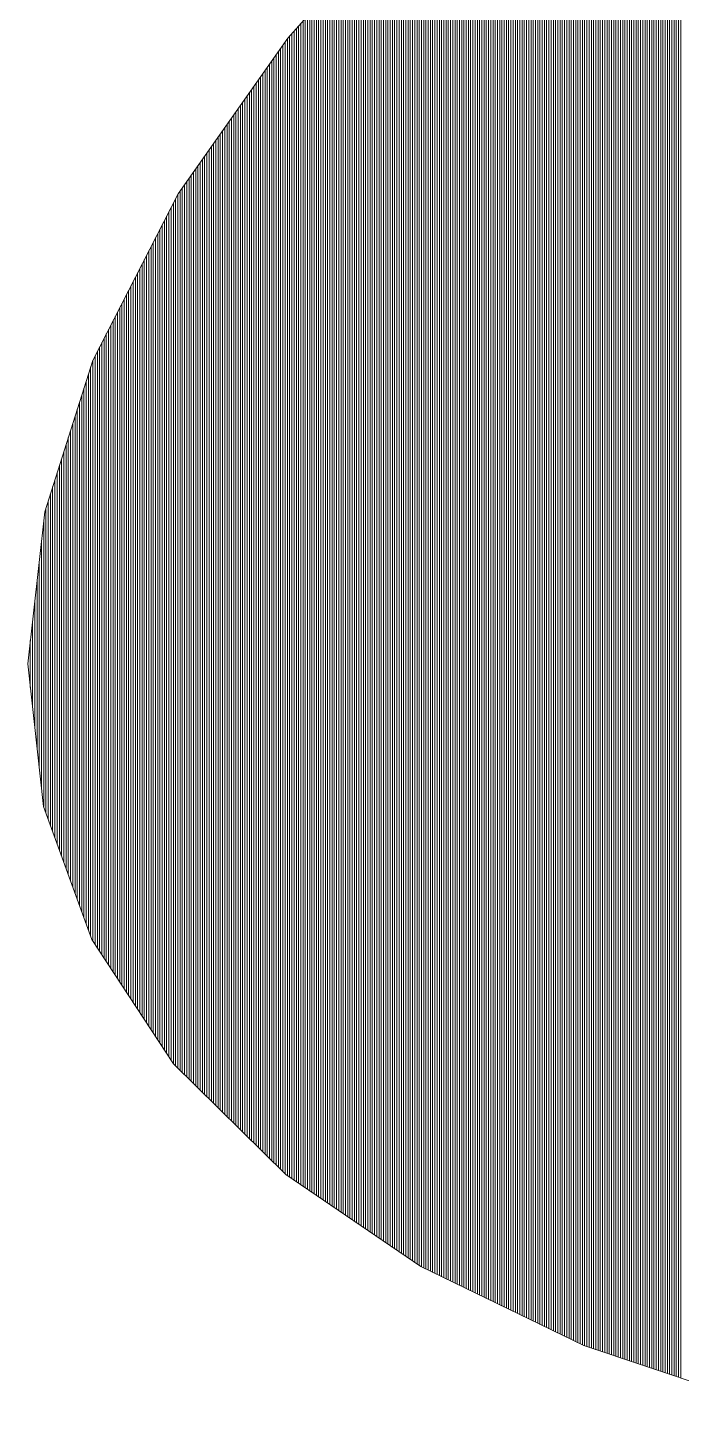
# Model space of a CAD drawing. Header units: millimetres. Extents: x 2 to 846, y 5 to 599.
# Drawn here: x 722.137 to 723.671, y 70.27 to 73.518 of the extents above; entities that cross this region are included whole.
import ezdxf

# ---------------------------------------------------------------- set-up
doc = ezdxf.new("R2010")
doc.units = ezdxf.units.MM
doc.linetypes.add('XKITLINE00', pattern=[0])
doc.layers.add('Outro tipo de objeto', color=7, linetype='Continuous', lineweight=0)

msp = doc.modelspace()

# ---------------------------------------------------------------- linework, layer by layer
at = {"layer": 'Outro tipo de objeto', "color": 1, "linetype": 'XKITLINE00', "lineweight": 0}
for p, q in [((723.6543, 70.3551), (723.6543, 74.3691)), ((723.6595, 70.3533), (723.6595, 74.3732)), ((723.6648, 70.3516), (723.6648, 74.3773)), ((723.67, 70.3498), (723.67, 74.3814)), ((723.6123, 70.3691), (723.6123, 74.3363)), ((723.6176, 70.3674), (723.6176, 74.3404)), ((723.6228, 70.3656), (723.6228, 74.3445)), ((723.628, 70.3638), (723.628, 74.3486)), ((723.6333, 70.3621), (723.6333, 74.3527)), ((723.6385, 70.3603), (723.6385, 74.3568)), ((723.6438, 70.3586), (723.6438, 74.3609)), ((723.649, 70.3568), (723.649, 74.365)), ((723.5703, 70.3832), (723.5703, 74.3034)), ((723.5756, 70.3814), (723.5756, 74.3075)), ((723.5808, 70.3797), (723.5808, 74.3116)), ((723.5861, 70.3779), (723.5861, 74.3157)), ((723.5913, 70.3761), (723.5913, 74.3199)), ((723.5966, 70.3744), (723.5966, 74.324)), ((723.6018, 70.3726), (723.6018, 74.3281)), ((723.6071, 70.3709), (723.6071, 74.3322)), ((723.5284, 70.3972), (723.5284, 74.2706)), ((723.5336, 70.3955), (723.5336, 74.2747)), ((723.5388, 70.3937), (723.5388, 74.2788)), ((723.5441, 70.3919), (723.5441, 74.2829)), ((723.5493, 70.3902), (723.5493, 74.287)), ((723.5546, 70.3884), (723.5546, 74.2911)), ((723.5598, 70.3867), (723.5598, 74.2952)), ((723.5651, 70.3849), (723.5651, 74.2993)), ((723.4864, 70.4113), (723.4864, 74.2377)), ((723.4916, 70.4095), (723.4916, 74.2418)), ((723.4969, 70.4078), (723.4969, 74.2459)), ((723.5021, 70.406), (723.5021, 74.25)), ((723.5074, 70.4042), (723.5074, 74.2542)), ((723.5126, 70.4025), (723.5126, 74.2583)), ((723.5179, 70.4007), (723.5179, 74.2624)), ((723.5231, 70.399), (723.5231, 74.2665)), ((723.4444, 70.4253), (723.4444, 74.2046)), ((723.4496, 70.4236), (723.4496, 74.209)), ((723.4549, 70.4218), (723.4549, 74.2131)), ((723.4601, 70.42), (723.4601, 74.2172)), ((723.4654, 70.4183), (723.4654, 74.2213)), ((723.4706, 70.4165), (723.4706, 74.2254)), ((723.4759, 70.4148), (723.4759, 74.2295)), ((723.4811, 70.413), (723.4811, 74.2336)), ((723.4129, 70.4403), (723.4129, 74.1754)), ((723.4182, 70.4377), (723.4182, 74.1803)), ((723.4234, 70.4352), (723.4234, 74.1852)), ((723.4287, 70.4326), (723.4287, 74.19)), ((723.4339, 70.4301), (723.4339, 74.1949)), ((723.4392, 70.4275), (723.4392, 74.1998)), ((723.3762, 70.4581), (723.3762, 74.1413)), ((723.3814, 70.4555), (723.3814, 74.1462)), ((723.3867, 70.453), (723.3867, 74.1511)), ((723.3919, 70.4504), (723.3919, 74.1559)), ((723.3972, 70.4479), (723.3972, 74.1608)), ((723.4024, 70.4453), (723.4024, 74.1657)), ((723.4077, 70.4428), (723.4077, 74.1705)), ((723.3395, 70.4759), (723.3395, 74.1072)), ((723.3447, 70.4733), (723.3447, 74.1121)), ((723.35, 70.4708), (723.35, 74.117)), ((723.3552, 70.4682), (723.3552, 74.1218)), ((723.3605, 70.4657), (723.3605, 74.1267)), ((723.3657, 70.4631), (723.3657, 74.1316)), ((723.3709, 70.4606), (723.3709, 74.1364)), ((723.308, 70.4911), (723.308, 74.078)), ((723.3132, 70.4886), (723.3132, 74.0829)), ((723.3185, 70.486), (723.3185, 74.0877)), ((723.3237, 70.4835), (723.3237, 74.0926)), ((723.329, 70.4809), (723.329, 74.0975)), ((723.3342, 70.4784), (723.3342, 74.1023)), ((723.2713, 70.5089), (723.2713, 74.0439)), ((723.2765, 70.5064), (723.2765, 74.0488)), ((723.2817, 70.5038), (723.2817, 74.0536)), ((723.287, 70.5013), (723.287, 74.0585)), ((723.2922, 70.4987), (723.2922, 74.0634)), ((723.2975, 70.4962), (723.2975, 74.0682)), ((723.3027, 70.4937), (723.3027, 74.0731)), ((723.2345, 70.5267), (723.2345, 74.0098)), ((723.2398, 70.5242), (723.2398, 74.0147)), ((723.245, 70.5216), (723.245, 74.0195)), ((723.2503, 70.5191), (723.2503, 74.0244)), ((723.2555, 70.5165), (723.2555, 74.0293)), ((723.2608, 70.514), (723.2608, 74.0342)), ((723.266, 70.5115), (723.266, 74.039)), ((723.203, 70.542), (723.203, 73.9806)), ((723.2083, 70.5394), (723.2083, 73.9854)), ((723.2135, 70.5369), (723.2135, 73.9903)), ((723.2188, 70.5343), (723.2188, 73.9952)), ((723.224, 70.5318), (723.224, 74.0001)), ((723.2293, 70.5293), (723.2293, 74.0049)), ((723.1663, 70.5598), (723.1663, 73.9465)), ((723.1716, 70.5572), (723.1716, 73.9513)), ((723.1768, 70.5547), (723.1768, 73.9562)), ((723.1821, 70.5521), (723.1821, 73.9611)), ((723.1873, 70.5496), (723.1873, 73.966)), ((723.1926, 70.5471), (723.1926, 73.9708)), ((723.1978, 70.5445), (723.1978, 73.9757)), ((723.1296, 70.5776), (723.1296, 73.9124)), ((723.1348, 70.575), (723.1348, 73.9172)), ((723.1401, 70.5725), (723.1401, 73.9221)), ((723.1453, 70.5699), (723.1453, 73.927)), ((723.1506, 70.5674), (723.1506, 73.9319)), ((723.1558, 70.5649), (723.1558, 73.9367)), ((723.1611, 70.5623), (723.1611, 73.9416)), ((723.0981, 70.5928), (723.0981, 73.8832)), ((723.1034, 70.5903), (723.1034, 73.888)), ((723.1086, 70.5877), (723.1086, 73.8929)), ((723.1138, 70.5852), (723.1138, 73.8978)), ((723.1191, 70.5826), (723.1191, 73.9026)), ((723.1243, 70.5801), (723.1243, 73.9075)), ((722.7477, 73.4939), (723.075, 73.8617)), ((723.0666, 70.6081), (723.0666, 73.8523)), ((723.0719, 70.6055), (723.0719, 73.8582)), ((723.0771, 70.603), (723.0771, 73.8637)), ((723.0824, 70.6004), (723.0824, 73.8685)), ((723.0876, 70.5979), (723.0876, 73.8734)), ((723.0929, 70.5954), (723.0929, 73.8783)), ((723.0351, 70.6282), (723.0351, 73.8169)), ((723.0404, 70.6246), (723.0404, 73.8228)), ((723.0456, 70.6211), (723.0456, 73.8287)), ((723.0509, 70.6175), (723.0509, 73.8346)), ((723.0561, 70.6139), (723.0561, 73.8405)), ((723.0614, 70.6106), (723.0614, 73.8464)), ((723.0089, 70.6461), (723.0089, 73.7874)), ((723.0142, 70.6426), (723.0142, 73.7933)), ((723.0194, 70.639), (723.0194, 73.7992)), ((723.0246, 70.6354), (723.0246, 73.8051)), ((723.0299, 70.6318), (723.0299, 73.811)), ((722.9774, 70.6676), (722.9774, 73.7521)), ((722.9827, 70.664), (722.9827, 73.758)), ((722.9879, 70.6605), (722.9879, 73.7639)), ((722.9932, 70.6569), (722.9932, 73.7697)), ((722.9984, 70.6533), (722.9984, 73.7756)), ((723.0037, 70.6497), (723.0037, 73.7815)), ((722.9459, 70.6891), (722.9459, 73.7167)), ((722.9512, 70.6855), (722.9512, 73.7226)), ((722.9564, 70.6819), (722.9564, 73.7285)), ((722.9617, 70.6784), (722.9617, 73.7344)), ((722.9669, 70.6748), (722.9669, 73.7403)), ((722.9722, 70.6712), (722.9722, 73.7462)), ((722.9197, 70.707), (722.9197, 73.6872)), ((722.925, 70.7034), (722.925, 73.6931)), ((722.9302, 70.6998), (722.9302, 73.699)), ((722.9355, 70.6963), (722.9355, 73.7049)), ((722.9407, 70.6927), (722.9407, 73.7108)), ((722.8882, 70.7285), (722.8882, 73.6518)), ((722.8935, 70.7249), (722.8935, 73.6577)), ((722.8987, 70.7213), (722.8987, 73.6636)), ((722.904, 70.7177), (722.904, 73.6695)), ((722.9092, 70.7142), (722.9092, 73.6754)), ((722.9145, 70.7106), (722.9145, 73.6813)), ((722.862, 70.7464), (722.862, 73.6224)), ((722.8672, 70.7428), (722.8672, 73.6283)), ((722.8725, 70.7392), (722.8725, 73.6342)), ((722.8777, 70.7356), (722.8777, 73.64)), ((722.883, 70.7321), (722.883, 73.6459)), ((722.8305, 70.7679), (722.8305, 73.587)), ((722.8358, 70.7643), (722.8358, 73.5929)), ((722.841, 70.7607), (722.841, 73.5988)), ((722.8463, 70.7571), (722.8463, 73.6047)), ((722.8515, 70.7535), (722.8515, 73.6106)), ((722.8567, 70.75), (722.8567, 73.6165)), ((722.8043, 70.7858), (722.8043, 73.5575)), ((722.8095, 70.7822), (722.8095, 73.5634)), ((722.8148, 70.7786), (722.8148, 73.5693)), ((722.82, 70.775), (722.82, 73.5752)), ((722.8253, 70.7714), (722.8253, 73.5811)), ((722.7728, 70.8073), (722.7728, 73.5221)), ((722.778, 70.8037), (722.778, 73.528)), ((722.7833, 70.8001), (722.7833, 73.5339)), ((722.7885, 70.7965), (722.7885, 73.5398)), ((722.7938, 70.7929), (722.7938, 73.5457)), ((722.799, 70.7894), (722.799, 73.5516)), ((722.4901, 73.1282), (722.7477, 73.4939)), ((722.7466, 70.8252), (722.7466, 73.4923)), ((722.7518, 70.8216), (722.7518, 73.4986)), ((722.7571, 70.818), (722.7571, 73.5044)), ((722.7623, 70.8144), (722.7623, 73.5103)), ((722.7676, 70.8108), (722.7676, 73.5162)), ((722.7256, 70.8448), (722.7256, 73.4625)), ((722.7308, 70.8396), (722.7308, 73.47)), ((722.7361, 70.8345), (722.7361, 73.4774)), ((722.7413, 70.8293), (722.7413, 73.4849)), ((722.6993, 70.8706), (722.6993, 73.4253)), ((722.6993, 73.4253), (722.6993, 73.4253)), ((722.7046, 70.8654), (722.7046, 73.4327)), ((722.7098, 70.8603), (722.7098, 73.4402)), ((722.7151, 70.8551), (722.7151, 73.4476)), ((722.7203, 70.8499), (722.7203, 73.4551)), ((722.6784, 70.8912), (722.6784, 73.3955)), ((722.6784, 73.3955), (722.6784, 73.3955)), ((722.6836, 70.8861), (722.6836, 73.403)), ((722.6888, 70.8809), (722.6888, 73.4104)), ((722.6941, 70.8757), (722.6941, 73.4178)), ((722.6574, 70.9119), (722.6574, 73.3657)), ((722.6626, 70.9067), (722.6626, 73.3732)), ((722.6679, 70.9016), (722.6679, 73.3806)), ((722.6731, 70.8964), (722.6731, 73.3881)), ((722.6311, 70.9377), (722.6311, 73.3285)), ((722.6311, 73.3285), (722.6311, 73.3285)), ((722.6364, 70.9325), (722.6364, 73.3359)), ((722.6416, 70.9274), (722.6416, 73.3434)), ((722.6469, 70.9222), (722.6469, 73.3508)), ((722.6521, 70.917), (722.6521, 73.3583)), ((722.6101, 70.9583), (722.6101, 73.2987)), ((722.6154, 70.9532), (722.6154, 73.3061)), ((722.6206, 70.948), (722.6206, 73.3136)), ((722.6259, 70.9428), (722.6259, 73.321)), ((722.5892, 70.979), (722.5892, 73.2689)), ((722.5944, 70.9738), (722.5944, 73.2763)), ((722.5996, 70.9686), (722.5996, 73.2838)), ((722.6049, 70.9635), (722.6049, 73.2912)), ((722.5629, 71.0048), (722.5629, 73.2316)), ((722.5682, 70.9996), (722.5682, 73.2391)), ((722.5734, 70.9944), (722.5734, 73.2465)), ((722.5787, 70.9893), (722.5787, 73.254)), ((722.5839, 70.9841), (722.5839, 73.2614)), ((722.5419, 71.0254), (722.5419, 73.2019)), ((722.5472, 71.0202), (722.5472, 73.2093)), ((722.5524, 71.0151), (722.5524, 73.2168)), ((722.5524, 73.2168), (722.5524, 73.2168)), ((722.5577, 71.0099), (722.5577, 73.2242)), ((722.5157, 71.0512), (722.5157, 73.1646)), ((722.5209, 71.0461), (722.5209, 73.1721)), ((722.5262, 71.0409), (722.5262, 73.1795)), ((722.5314, 71.0357), (722.5314, 73.187)), ((722.5367, 71.0306), (722.5367, 73.1944)), ((722.4947, 71.0719), (722.4947, 73.1348)), ((722.4947, 73.1348), (722.4947, 73.1348)), ((722.5, 71.0667), (722.5, 73.1423)), ((722.5052, 71.0615), (722.5052, 73.1497)), ((722.5052, 73.1497), (722.5052, 73.1497)), ((722.5105, 71.0564), (722.5105, 73.1572)), ((722.2897, 72.7378), (722.4901, 73.1282)), ((722.479, 71.0874), (722.479, 73.1066)), ((722.4842, 71.0822), (722.4842, 73.1168)), ((722.4895, 71.077), (722.4895, 73.1271)), ((722.4632, 71.1113), (722.4632, 73.0759)), ((722.4685, 71.1033), (722.4685, 73.0862)), ((722.4737, 71.0954), (722.4737, 73.0964)), ((722.4422, 71.1433), (722.4422, 73.035)), ((722.4475, 71.1353), (722.4475, 73.0453)), ((722.4475, 73.0453), (722.4475, 73.0453)), ((722.4527, 71.1273), (722.4527, 73.0555)), ((722.458, 71.1193), (722.458, 73.0657)), ((722.4265, 71.1673), (722.4265, 73.0044)), ((722.4317, 71.1593), (722.4317, 73.0146)), ((722.437, 71.1513), (722.437, 73.0248)), ((722.4108, 71.1913), (722.4108, 72.9737)), ((722.416, 71.1833), (722.416, 72.9839)), ((722.4213, 71.1753), (722.4213, 72.9941)), ((722.395, 71.2152), (722.395, 72.943)), ((722.4003, 71.2072), (722.4003, 72.9532)), ((722.4055, 71.1992), (722.4055, 72.9635)), ((722.3793, 71.2392), (722.3793, 72.9123)), ((722.3845, 71.2312), (722.3845, 72.9226)), ((722.3898, 71.2232), (722.3898, 72.9328)), ((722.3635, 71.2632), (722.3635, 72.8817)), ((722.3688, 71.2552), (722.3688, 72.8919)), ((722.374, 71.2472), (722.374, 72.9021)), ((722.3426, 71.2951), (722.3426, 72.8408)), ((722.3478, 71.2871), (722.3478, 72.851)), ((722.353, 71.2792), (722.353, 72.8612)), ((722.3583, 71.2712), (722.3583, 72.8714)), ((722.3268, 71.3191), (722.3268, 72.8101)), ((722.3321, 71.3111), (722.3321, 72.8203)), ((722.3321, 72.8203), (722.3321, 72.8203)), ((722.3373, 71.3031), (722.3373, 72.8305)), ((722.3111, 71.3431), (722.3111, 72.7794)), ((722.3163, 71.3351), (722.3163, 72.7896)), ((722.3216, 71.3271), (722.3216, 72.7999)), ((722.2953, 71.3671), (722.2953, 72.7487)), ((722.3006, 71.3591), (722.3006, 72.759)), ((722.3058, 71.3511), (722.3058, 72.7692)), ((722.1772, 72.3823), (722.2897, 72.7378)), ((722.2848, 71.3867), (722.2848, 72.7224)), ((722.2901, 71.3751), (722.2901, 72.7385)), ((722.2743, 71.4156), (722.2743, 72.6893)), ((722.2796, 71.4011), (722.2796, 72.7059)), ((722.2638, 71.4446), (722.2638, 72.6561)), ((722.2691, 71.4301), (722.2691, 72.6727)), ((722.2534, 71.4735), (722.2534, 72.623)), ((722.2586, 71.459), (722.2586, 72.6396)), ((722.2429, 71.5025), (722.2429, 72.5898)), ((722.2429, 72.5898), (722.2429, 72.5898)), ((722.2481, 71.488), (722.2481, 72.6064)), ((722.2324, 71.5314), (722.2324, 72.5567)), ((722.2376, 71.5169), (722.2376, 72.5733)), ((722.2219, 71.5603), (722.2219, 72.5236)), ((722.2219, 72.5236), (722.2219, 72.5236)), ((722.2271, 71.5459), (722.2271, 72.5401)), ((722.2114, 71.5893), (722.2114, 72.4904)), ((722.2166, 71.5748), (722.2166, 72.507)), ((722.2009, 71.6182), (722.2009, 72.4573)), ((722.2009, 72.4573), (722.2009, 72.4573)), ((722.2061, 71.6038), (722.2061, 72.4738)), ((722.1904, 71.6472), (722.1904, 72.4241)), ((722.1956, 71.6327), (722.1956, 72.4407)), ((722.1799, 71.6761), (722.1799, 72.391)), ((722.1851, 71.6617), (722.1851, 72.4075)), ((722.137, 72.0256), (722.1772, 72.3823)), ((722.1746, 71.6906), (722.1746, 72.3601)), ((722.1746, 72.3601), (722.1746, 72.3601)), ((722.1694, 71.7362), (722.1694, 72.3135)), ((722.1694, 72.3135), (722.1694, 72.3135)), ((722.1642, 71.7831), (722.1642, 72.2668)), ((722.1589, 71.8299), (722.1589, 72.2202)), ((722.1537, 71.8768), (722.1537, 72.1736)), ((722.1484, 71.9236), (722.1484, 72.127)), ((722.1432, 71.9704), (722.1432, 72.0804)), ((722.1745, 71.6912), (722.137, 72.0256)), ((722.2878, 71.3786), (722.1745, 71.6912)), ((722.479, 71.0873), (722.2878, 71.3786)), ((722.7432, 70.8275), (722.479, 71.0873)), ((723.0599, 70.6113), (722.7432, 70.8275)), ((723.4423, 70.426), (723.0599, 70.6113)), ((723.9098, 70.2695), (723.4423, 70.426))]:
    msp.add_line(p, q, dxfattribs=at)

doc.saveas('drawing.dxf')
